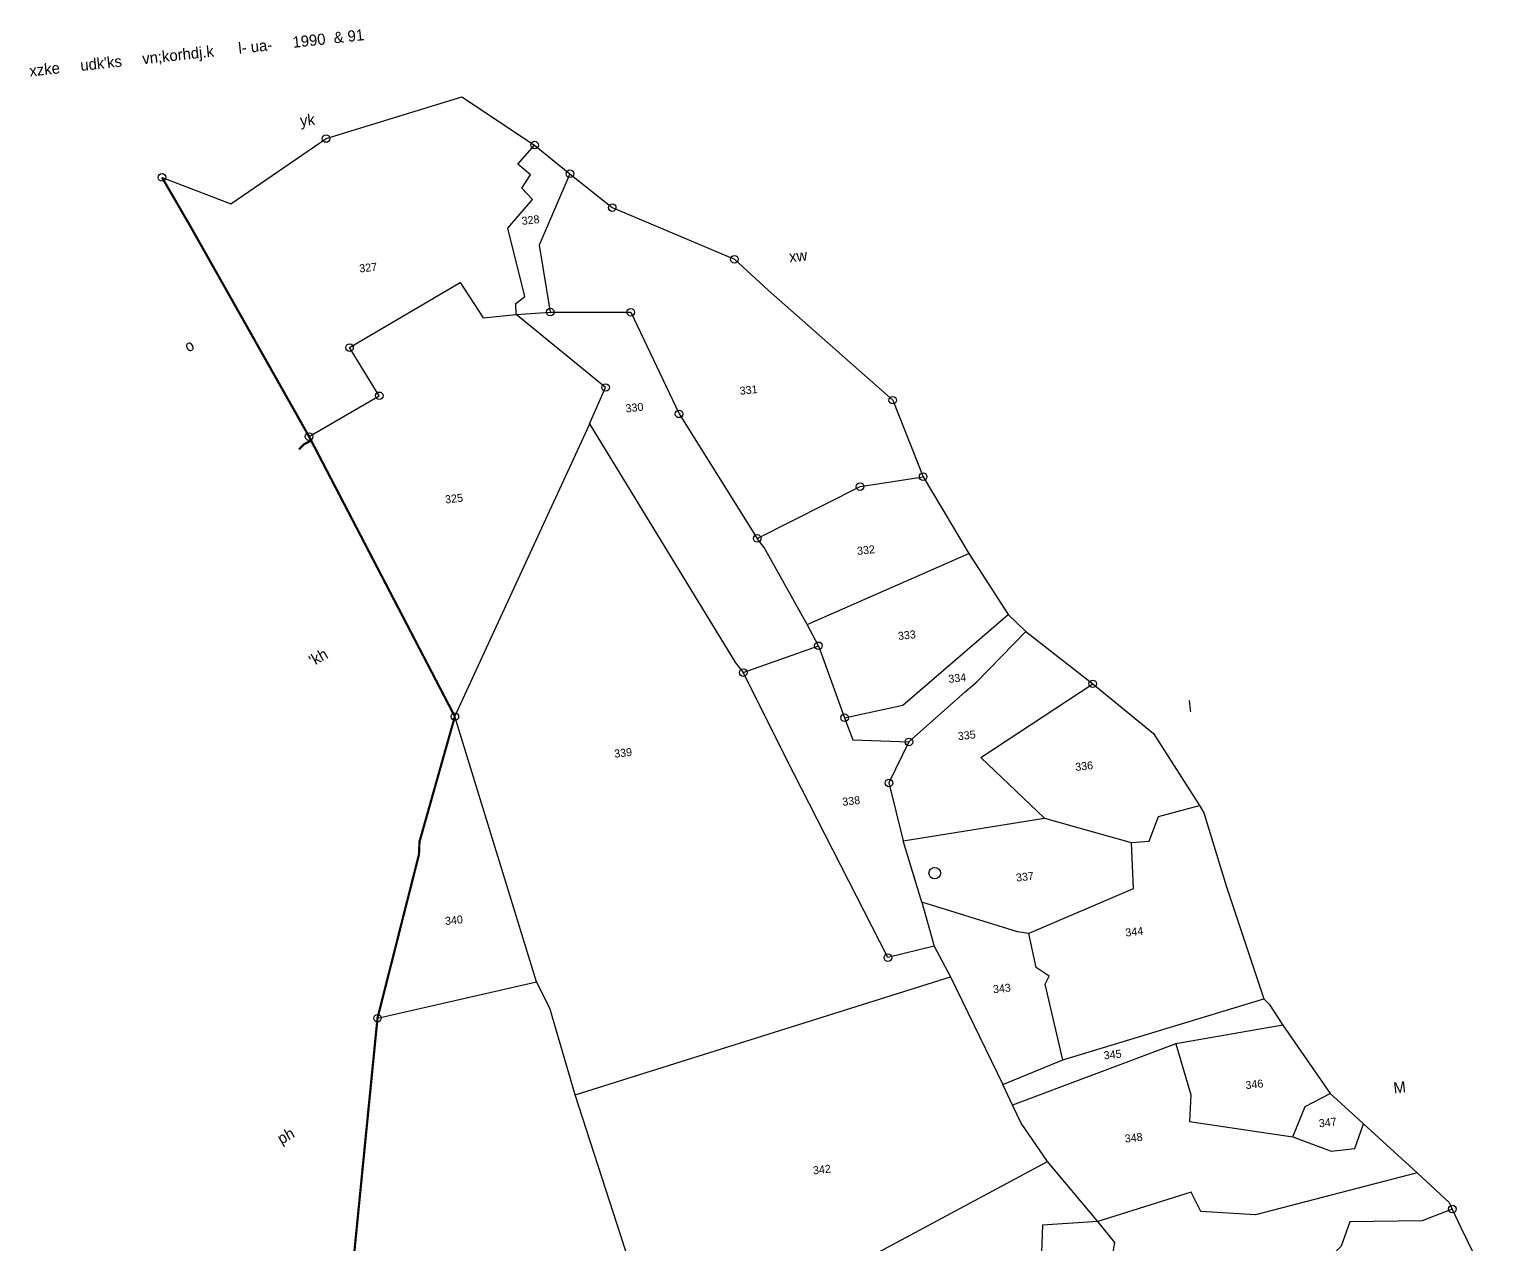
# Model space of a CAD drawing. Header units: metres. Extents: x 279520 to 281824, y 2032582 to 2036146.
# Drawn here: x 279941 to 280620, y 2035585 to 2036146 of the extents above; entities that cross this region are included whole.
import ezdxf
from ezdxf.enums import TextEntityAlignment as Align

# ---------------------------------------------------------------- set-up
doc = ezdxf.new("R2010")
doc.units = ezdxf.units.M
doc.header["$MEASUREMENT"] = 0
doc.linetypes.add('DIVIDE', pattern=[1.25, 0.5, -0.25, 0, -0.25, 0, -0.25])
for name, color, linetype in [('POLY_PARCEL', 6, 'Continuous'), ('POLY_ROAD', 30, 'Continuous'), ('SYM_STONE', 1, 'Continuous'), ('SYM_WELL', 1, 'Continuous'), ('TEXT_MAPOUT', 7, 'Continuous'), ('TEXT_PARCEL', 7, 'Continuous'), ('V_BOUND_LINE', 7, 'Continuous'), ('V_DIVIDE_LINE', 7, 'DIVIDE')]:
    doc.layers.add(name, color=color, linetype=linetype)
doc.styles.add('TEXT_MAP', font='')
doc.styles.get('TEXT_MAP').set_extended_font_data('Kruti Dev 050')

# ---------------------------------------------------------------- blocks, each defined once
blk = doc.blocks.new('PAKKAWELL')
blk.add_circle((0, 0), 1.81)
blk = doc.blocks.new('STONE')
blk.add_circle((0, 0), 0.851)
blk = doc.blocks.new('dsf')
at = {"layer": 'POLY_PARCEL'}
for points in [[(280165.7, 2036014.41), (280165.43, 2036019.53), (280169.66, 2036022.71), (280161.78, 2036054.32), (280173.12, 2036067.52), (280168.26, 2036072.71), (280172.31, 2036078.87), (280166.47, 2036083.81), (280174.14, 2036092.71)], [(280190.5, 2036079.45), (280176.28, 2036046.41), (280181.36, 2036015.54), (280218.58, 2036015.45), (280240.92, 2035968.48), (280277, 2035910.96)], [(280069.93, 2035957.99), (280102.36, 2035976.83), (280088.63, 2035999.08), (280139.76, 2036029.18), (280150.41, 2036012.89), (280165.7, 2036014.41)], [(280199.55, 2035963.81), (280206.95, 2035980.66), (280165.7, 2036014.41)], [(280137.3, 2035828.61), (280199.46, 2035963.61), (280199.55, 2035963.81)], [(280199.55, 2035963.81), (280266.91, 2035853.47)], [(280277, 2035910.96), (280324.51, 2035934.86), (280353.67, 2035939.46)], [(280300.07, 2035871.18), (280280.18, 2035906.7), (280277, 2035910.96)], [(280300.07, 2035871.18), (280374.77, 2035903.97)], [(280305.3, 2035861.31), (280300.07, 2035871.18)], [(280317.38, 2035828.07), (280344.32, 2035833.89), (280393.04, 2035875.74)], [(280347.12, 2035816.9), (280373.13, 2035840.04), (280378.5, 2035844.63), (280401.13, 2035867.94)], [(280270.56, 2035848.93), (280305.3, 2035861.31)], [(280305.3, 2035861.31), (280317.38, 2035828.07)], [(280266.91, 2035853.47), (280270.56, 2035848.93)], [(280358.74, 2035722.45), (280337.4, 2035717.2), (280293.76, 2035802.57), (280270.56, 2035848.93)], [(280409.83, 2035781.71), (280380.31, 2035809.71), (280432.03, 2035843.73)], [(280175.02, 2035706.07), (280137.3, 2035828.61)], [(280317.38, 2035828.07), (280321.12, 2035817.78), (280347.12, 2035816.9)], [(280347.12, 2035816.9), (280337.87, 2035797.94), (280344.51, 2035771.2)], [(280449.84, 2035770.37), (280458.11, 2035770.96), (280462.44, 2035782.44), (280481.32, 2035787.45)], [(280344.51, 2035771.2), (280409.83, 2035781.71)], [(280409.83, 2035781.71), (280449.84, 2035770.37)], [(280353.08, 2035742.83), (280344.51, 2035771.2)], [(280449.84, 2035770.37), (280450.65, 2035748.99), (280402.57, 2035728.37)], [(280353.08, 2035742.83), (280358.74, 2035722.45)], [(280402.57, 2035728.37), (280397.34, 2035729.09), (280353.08, 2035742.83)], [(280358.74, 2035722.45), (280366.29, 2035708.29)], [(280418.28, 2035669.95), (280410.03, 2035704.96), (280411.92, 2035708.59), (280405.9, 2035712.66), (280402.57, 2035728.37)], [(280192.84, 2035653.87), (280366.29, 2035708.29)], [(280366.29, 2035708.29), (280390.47, 2035658.63)], [(280101.55, 2035689.23), (280175.02, 2035706.07)], [(280192.84, 2035653.87), (280181.24, 2035693.8), (280175.02, 2035706.07)], [(280418.28, 2035669.95), (280511.05, 2035698.22)], [(280519.9, 2035686.03), (280470.5, 2035677.34)], [(280470.5, 2035677.34), (280394.98, 2035649.04)], [(280470.5, 2035677.34), (280477.41, 2035653.74), (280476.74, 2035641.54), (280524.45, 2035634.41)], [(280390.47, 2035658.63), (280418.28, 2035669.95)], [(280233.63, 2035527.81), (280192.84, 2035653.87)], [(280394.98, 2035649.04), (280390.47, 2035658.63)], [(280524.45, 2035634.41), (280530.13, 2035648.4), (280541.73, 2035654.42)], [(280411.18, 2035622.96), (280399.02, 2035640.72), (280394.98, 2035649.04)], [(280524.45, 2035634.41), (280542.25, 2035627.84), (280553.14, 2035629.02), (280557.16, 2035640.34)], [(280233.63, 2035527.81), (280411.18, 2035622.96)], [(280434.4, 2035595.32), (280411.18, 2035622.96)], [(280581.97, 2035617.71), (280507.24, 2035598.42), (280481.95, 2035599.94), (280477.54, 2035608.89), (280434.4, 2035595.32)], [(280598.2, 2035601.02), (280584.26, 2035595.61), (280550.83, 2035595.12), (280546.87, 2035583.91), (280537.72, 2035574.5)], [(280434.4, 2035595.32), (280408.88, 2035593.61), (280407.52, 2035555.67), (280384.58, 2035540.76), (280382.66, 2035537.4), (280361.58, 2035515.27)], [(280439.66, 2035570.2), (280442.3, 2035585.65), (280434.4, 2035595.32)]]:
    blk.add_lwpolyline(points, dxfattribs=at)
at = {"layer": 'POLY_ROAD'}
for points in [[(280001.98, 2036077.75), (280033.72, 2036065.48), (280077.78, 2036095.71), (280140.56, 2036114.98)], [(280140.56, 2036114.98), (280140.56, 2036114.98), (280174.14, 2036092.71)], [(280174.14, 2036092.71), (280190.5, 2036079.45)], [(280190.5, 2036079.45), (280210, 2036063.79), (280266.49, 2036039.92), (280282, 2036025.66), (280339.63, 2035974.81), (280353.67, 2035939.46)], [(280353.67, 2035939.46), (280374.77, 2035903.97)], [(280374.77, 2035903.97), (280393.04, 2035875.74)], [(280393.04, 2035875.74), (280401.13, 2035867.94)], [(280401.13, 2035867.94), (280432.03, 2035843.73)], [(280432.03, 2035843.73), (280460.14, 2035820.77), (280481.32, 2035787.45)], [(280481.32, 2035787.45), (280483.41, 2035784.16), (280493.82, 2035749.93), (280511.05, 2035698.22)], [(280511.05, 2035698.22), (280513.63, 2035695.76), (280519.9, 2035686.03)], [(280519.9, 2035686.03), (280541.73, 2035654.42)], [(280541.73, 2035654.42), (280557.16, 2035640.34)], [(280557.16, 2035640.34), (280581.97, 2035617.71)], [(280581.97, 2035617.71), (280596.77, 2035604.13), (280598.2, 2035601.02)], [(280598.2, 2035601.02), (280602.08, 2035592.56), (280619.59, 2035556.73)]]:
    blk.add_lwpolyline(points, dxfattribs=at)
at = {"layer": 'SYM_STONE'}
blk.add_lwpolyline([(280165.7, 2036014.41), (280181.36, 2036015.54)], dxfattribs=at)
at = {"layer": 'V_BOUND_LINE', "const_width": 1.03}
for points in [[(280069.93, 2035957.99), (280014.67, 2036055.91), (280001.98, 2036077.75)], [(280070.9, 2035956.14), (280069.93, 2035957.99)], [(280137.3, 2035828.61), (280070.9, 2035956.14)], [(280101.55, 2035689.23), (280120.72, 2035764.87), (280120.95, 2035770.72), (280137.3, 2035828.61)], [(280083.09, 2035502.81), (280101.55, 2035689.23)]]:
    blk.add_lwpolyline(points, dxfattribs=at)
at = {"layer": 'V_DIVIDE_LINE', "ltscale": 10, "const_width": 1.03, "flags": 128}
blk.add_lwpolyline([(280065.25, 2035952.1), (280067.64, 2035954.48), (280070.9, 2035956.14)], dxfattribs=at)
at = {"layer": 'SYM_STONE', "xscale": 2.054505201044057, "yscale": 2.054505201044057, "zscale": 2.054505201044057, "rotation": 6.221600058571906}
for p in [(280077.78, 2036095.71), (280174.14, 2036092.71), (280001.98, 2036077.75), (280190.5, 2036079.45), (280210, 2036063.79), (280266.49, 2036039.92), (280181.36, 2036015.54), (280218.58, 2036015.45), (280088.63, 2035999.08), (280206.95, 2035980.66), (280102.36, 2035976.83), (280339.63, 2035974.81), (280240.92, 2035968.48), (280069.93, 2035957.99), (280353.67, 2035939.46), (280324.51, 2035934.86), (280277, 2035910.96), (280305.3, 2035861.31), (280270.56, 2035848.93), (280432.03, 2035843.73), (280137.3, 2035828.61), (280317.38, 2035828.07), (280347.12, 2035816.9), (280337.87, 2035797.94), (280337.4, 2035717.2), (280101.55, 2035689.23), (280598.2, 2035601.02)]:
    blk.add_blockref('STONE', p, dxfattribs=at)
at = {"layer": 'SYM_WELL', "xscale": 1.466195073949784, "yscale": 1.466195073949784, "zscale": 1.466195073949784, "rotation": 6.221600058571906}
blk.add_blockref('PAKKAWELL', (280359.03, 2035756.28), dxfattribs=at)
at = {"layer": 'TEXT_MAPOUT', "style": 'TEXT_MAP'}
for s, height, rotation, p in [("xzke     udk'ks     vn;korhdj.k      l- ua-     1990  & 91", 5.1363, 6.2216, (279940.99, 2036124.34)), ('yk', 5.136, 6.2216, (280066.04, 2036101.34)), ('xw', 5.136, 6.2216, (280291.99, 2036038.47)), ('o', 5.14, 29.29766, (280014.14, 2035996.78)), ("'kh", 5.136, 29.29766, (280071.73, 2035851.71)), ('l', 5.14, 6.2216, (280476.49, 2035830.68)), ('M', 5.14, 6.2216, (280571.28, 2035654.39)), ('ph', 5.136, 29.29766, (280057.13, 2035630.78))]:
    blk.add_text(s, height=height, rotation=rotation, dxfattribs=at).set_placement(p)
at = {"layer": 'TEXT_PARCEL', "style": 'TEXT_MAP'}
for s, p in [('328', (280172.29, 2036058.06)), ('327', (280097.25, 2036036.08)), ('331', (280273.04, 2035979.53)), ('330', (280220.29, 2035971.4)), ('325', (280136.9, 2035929.35)), ('332', (280327.24, 2035905.55)), ('333', (280346.13, 2035866.25)), ('334', (280369.44, 2035846.42)), ('335', (280373.81, 2035819.97)), ('339', (280215.04, 2035811.87)), ('336', (280428.06, 2035805.73)), ('338', (280320.43, 2035789.62)), ('337', (280400.69, 2035754.61)), ('340', (280136.85, 2035734.55)), ('344', (280451.24, 2035729.21)), ('343', (280390.04, 2035703)), ('345', (280441.23, 2035672.46)), ('346', (280506.72, 2035658.7)), ('347', (280540.61, 2035641.06)), ('348', (280450.96, 2035634)), ('342', (280306.89, 2035619.32))]:
    blk.add_text(s, height=3.698, rotation=6.2216, dxfattribs=at).set_placement(p, align=Align.MIDDLE)
blk = doc.blocks.new('gfdsf')
blk.add_blockref('dsf', (0, 0))

msp = doc.modelspace()

# ---------------------------------------------------------------- block references
msp.add_blockref('gfdsf', (0, 0))

doc.saveas('drawing.dxf')
